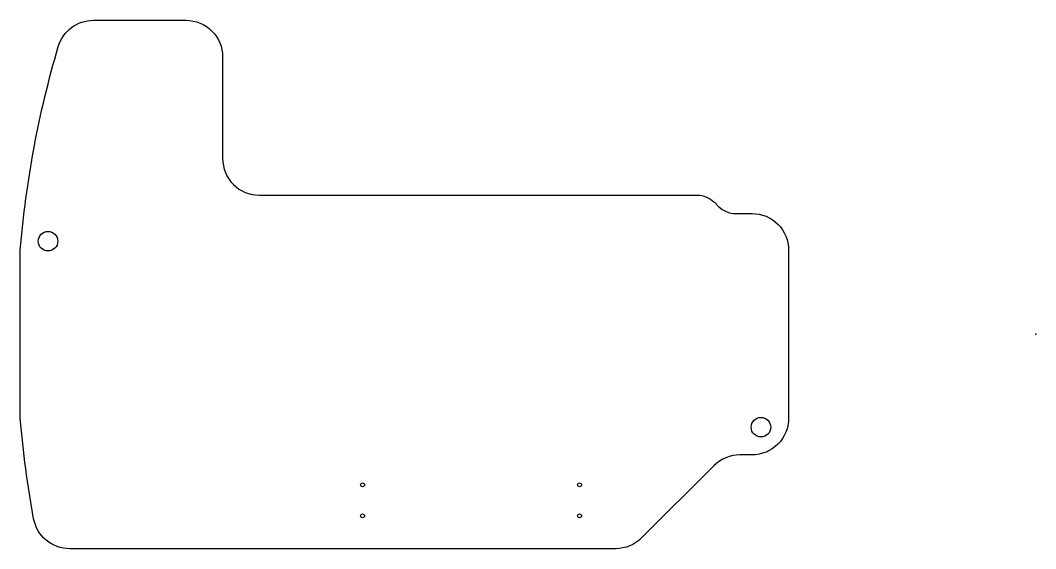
# Model space of a CAD drawing. Header units: millimetres. Extents: x -83.2 to 0, y -17.6 to 25.7.
import ezdxf

# ---------------------------------------------------------------- set-up
doc = ezdxf.new("R2010")
doc.units = ezdxf.units.MM
doc.layers.get('0').update_dxf_attribs({"linetype": 'CONTINUOUS'})

msp = doc.modelspace()

# ---------------------------------------------------------------- linework, layer by layer
msp.add_lwpolyline([(-26.355, -10.762), (-32.298, -16.693, -0.198657), (-34.417, -17.57), (-79.161, -17.57, -0.361853), (-82.112, -15.113, -0.024842), (-83.206, -6.894), (-83.206, 6.894, -0.050932), (-80.095, 23.572, -0.33266), (-77.217, 25.725), (-69.625, 25.725, -0.414214), (-66.625, 22.725), (-66.625, 14.398, 0.414214), (-63.625, 11.398), (-27.746, 11.398, -0.199168), (-26.33, 10.811), (-26.002, 10.481, 0.199168), (-24.586, 9.894), (-23.246, 9.894, -0.414214), (-20.246, 6.894), (-20.246, -6.886, -0.414214), (-23.246, -9.886), (-24.236, -9.886, 0.198657)], format="xyb", close=True)
for centre, radius in [((-80.936, 7.624), 0.8), ((-22.516, -7.616), 0.8), ((-55.16, -12.34), 0.16), ((-37.38, -12.34), 0.16), ((-55.16, -14.88), 0.16), ((-37.38, -14.88), 0.16)]:
    msp.add_circle(centre, radius)
msp.add_point((0, 0))

doc.saveas('drawing.dxf')
